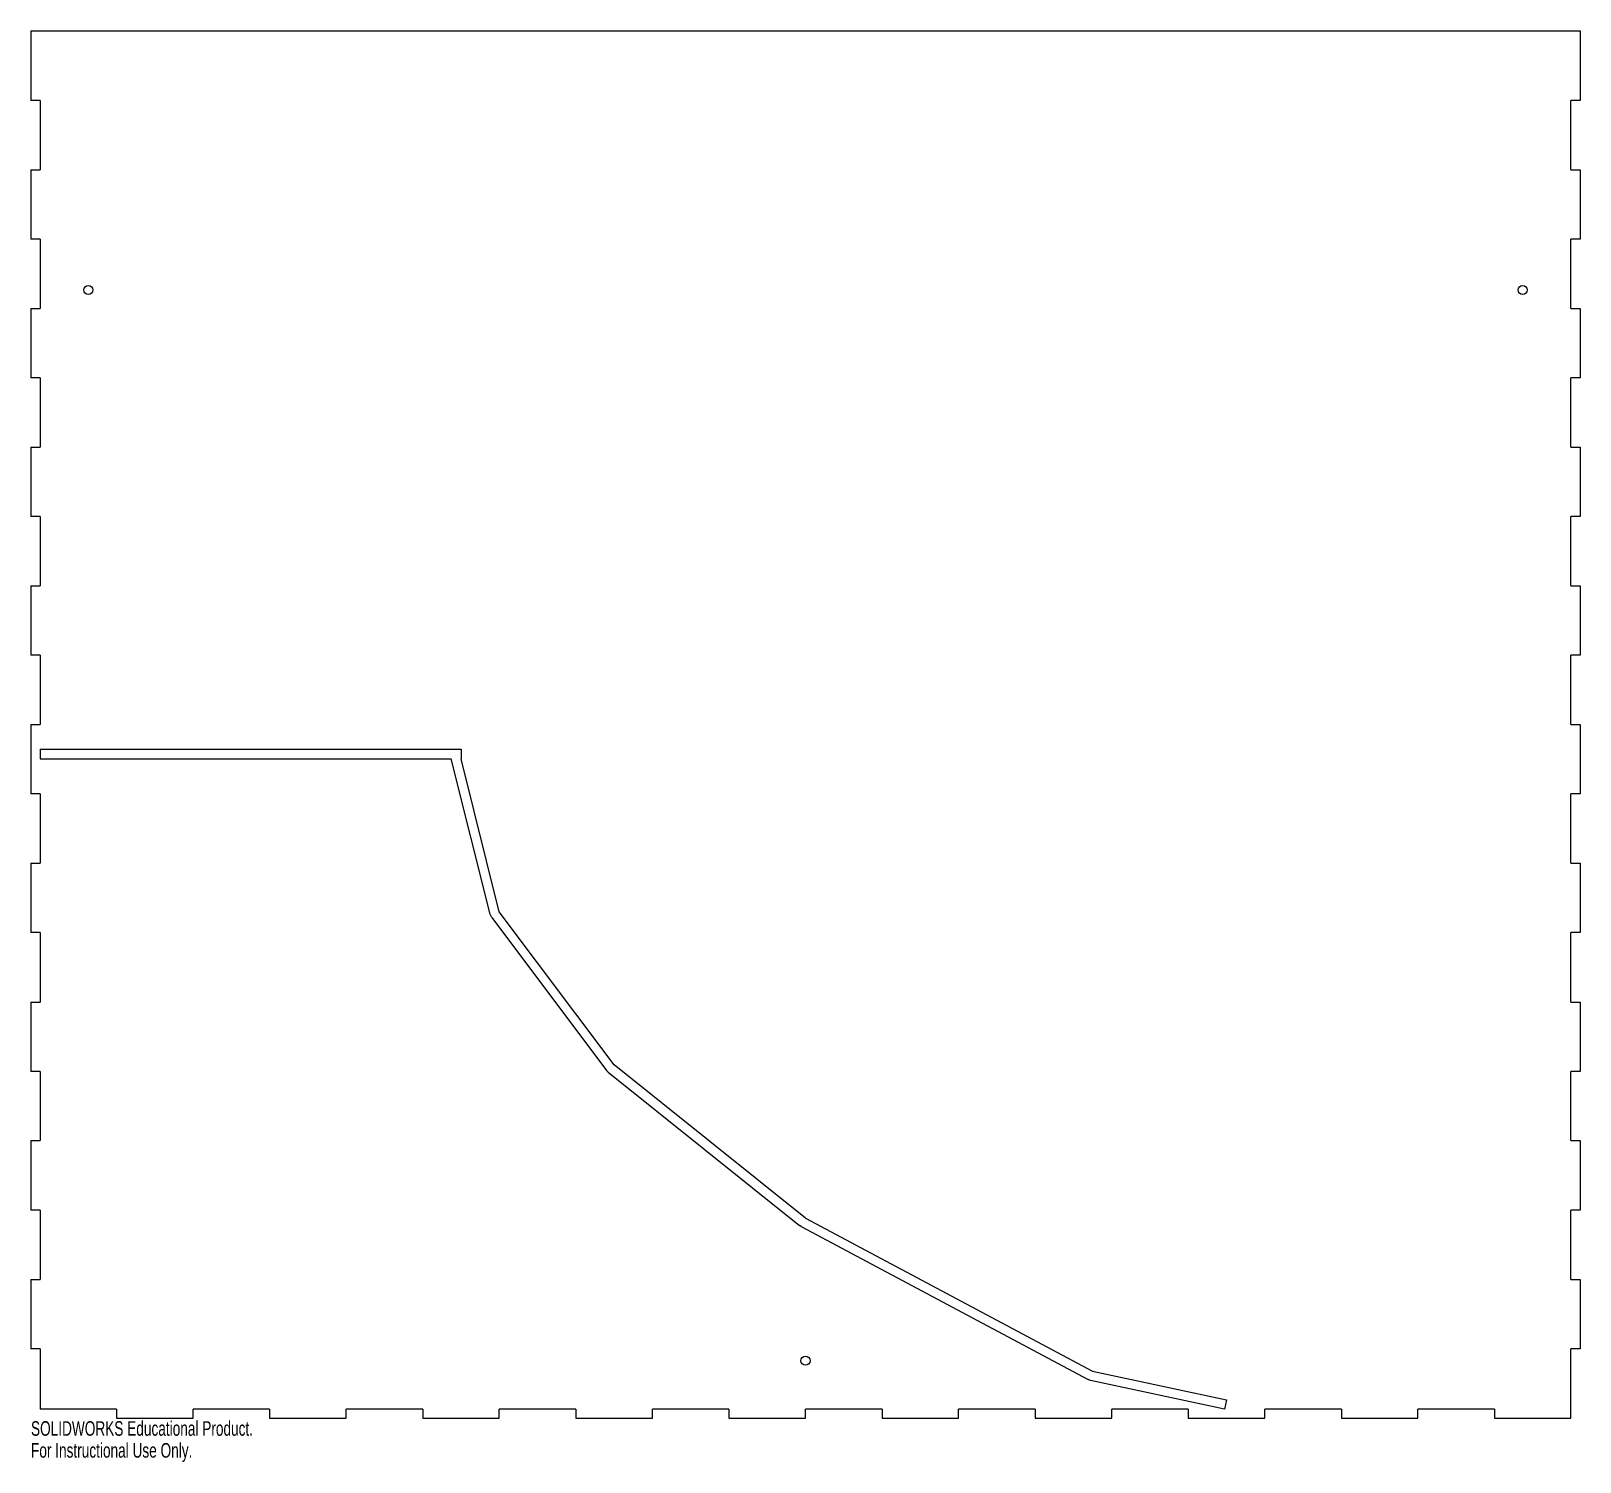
# Model space of a CAD drawing. Header units: inches. Extents: x -10.1 to 10.1, y -0.6 to 18.1.
import ezdxf

# ---------------------------------------------------------------- set-up
doc = ezdxf.new("R2010")
doc.units = ezdxf.units.IN
doc.header["$MEASUREMENT"] = 0
doc.styles.add('SLDTEXTSTYLE0', font='TXT', dxfattribs={"width": 0.7})

msp = doc.modelspace()

# ---------------------------------------------------------------- linework, layer by layer
at = {"color": 7, "linetype": 'Continuous', "lineweight": 25}
for p, q in [((-10.118, 18.118), (-10.118, 17.212)), ((-10.118, 18.118), (10.118, 18.118)), ((10.118, 18.118), (10.118, 17.212)), ((-10, 17.212), (-10.118, 17.212)), ((-10, 17.212), (-10, 16.306)), ((10.118, 17.212), (10, 17.212)), ((10, 16.306), (10, 17.212)), ((-10.118, 16.306), (-10.118, 15.4)), ((-10.118, 16.306), (-10, 16.306)), ((10, 16.306), (10.118, 16.306)), ((10.118, 16.306), (10.118, 15.4)), ((-10, 15.4), (-10.118, 15.4)), ((-10, 15.4), (-10, 14.494)), ((10.118, 15.4), (10, 15.4)), ((10, 14.494), (10, 15.4)), ((-10.118, 14.494), (-10.118, 13.588)), ((-10.118, 14.494), (-10, 14.494)), ((10, 14.494), (10.118, 14.494)), ((10.118, 14.494), (10.118, 13.588)), ((-10, 13.588), (-10.118, 13.588)), ((-10, 13.588), (-10, 12.683)), ((10.118, 13.588), (10, 13.588)), ((10, 12.683), (10, 13.588)), ((-10.118, 12.683), (-10.118, 11.777)), ((-10.118, 12.683), (-10, 12.683)), ((10, 12.683), (10.118, 12.683)), ((10.118, 12.683), (10.118, 11.777)), ((-10, 11.777), (-10.118, 11.777)), ((-10, 11.777), (-10, 10.871)), ((10.118, 11.777), (10, 11.777)), ((10, 10.871), (10, 11.777)), ((-10.118, 10.871), (-10.118, 9.965)), ((-10.118, 10.871), (-10, 10.871)), ((10, 10.871), (10.118, 10.871)), ((10.118, 10.871), (10.118, 9.965)), ((-10, 9.965), (-10.118, 9.965)), ((-10, 9.965), (-10, 9.059)), ((10.118, 9.965), (10, 9.965)), ((10, 9.059), (10, 9.965)), ((-10.118, 9.059), (-10.118, 8.153)), ((-10.118, 9.059), (-10, 9.059)), ((10, 9.059), (10.118, 9.059)), ((10.118, 9.059), (10.118, 8.153)), ((-10, 8.736), (-4.5, 8.736)), ((-10, 8.736), (-10, 8.613)), ((-4.5, 8.736), (-4.5, 8.613)), ((-10, 8.613), (-4.627, 8.613)), ((-4.119, 6.583), (-4.627, 8.613)), ((-4, 6.613), (-4.5, 8.613)), ((-10, 8.153), (-10.118, 8.153)), ((-10, 8.153), (-10, 7.247)), ((10.118, 8.153), (10, 8.153)), ((10, 7.247), (10, 8.153)), ((-10.118, 7.247), (-10.118, 6.341)), ((-10.118, 7.247), (-10, 7.247)), ((10, 7.247), (10.118, 7.247)), ((10.118, 7.247), (10.118, 6.341)), ((-4.098, 6.539), (-4.119, 6.583)), ((-4.098, 6.539), (-2.598, 4.539)), ((-2.5, 4.613), (-4, 6.613)), ((-10, 6.341), (-10.118, 6.341)), ((-10, 6.341), (-10, 5.435)), ((10.118, 6.341), (10, 6.341)), ((10, 5.435), (10, 6.341)), ((-10.118, 5.435), (-10.118, 4.529)), ((-10.118, 5.435), (-10, 5.435)), ((10, 5.435), (10.118, 5.435)), ((10.118, 5.435), (10.118, 4.529)), ((-10, 4.529), (-10.118, 4.529)), ((-10, 4.529), (-10, 3.624)), ((-2.577, 4.517), (-2.598, 4.539)), ((-2.577, 4.517), (-0.077, 2.517)), ((0, 2.613), (-2.5, 4.613)), ((10.118, 4.529), (10, 4.529)), ((10, 3.624), (10, 4.529)), ((-10.118, 3.624), (-10.118, 2.718)), ((-10.118, 3.624), (-10, 3.624)), ((10, 3.624), (10.118, 3.624)), ((10.118, 3.624), (10.118, 2.718)), ((-10, 2.718), (-10.118, 2.718)), ((-10, 2.718), (-10, 1.812)), ((10, 1.812), (10, 2.718)), ((10.118, 2.718), (10, 2.718)), ((-0.058, 2.505), (-0.077, 2.517)), ((-0.058, 2.505), (3.692, 0.505)), ((0, 2.613), (3.75, 0.613)), ((-10.118, 1.812), (-10.118, 0.906)), ((-10.118, 1.812), (-10, 1.812)), ((10, 1.812), (10.118, 1.812)), ((10.118, 1.812), (10.118, 0.906)), ((-10, 0.906), (-10.118, 0.906)), ((-10, 0.906), (-10, 0.118)), ((10.118, 0.906), (10, 0.906)), ((10, 0), (10, 0.906)), ((3.75, 0.613), (5.5, 0.238)), ((3.724, 0.493), (3.692, 0.505)), ((5.474, 0.118), (3.724, 0.493)), ((5.5, 0.238), (5.474, 0.118)), ((-9, 0.118), (-10, 0.118)), ((-9, 0.118), (-9, 0)), ((-9, 0), (-8, 0)), ((-7, 0.118), (-8, 0.118)), ((-8, 0), (-8, 0.118)), ((-7, 0.118), (-7, 0)), ((-7, 0), (-6, 0)), ((-5, 0.118), (-6, 0.118)), ((-6, 0), (-6, 0.118)), ((-5, 0.118), (-5, 0)), ((-5, 0), (-4, 0)), ((-3, 0.118), (-4, 0.118)), ((-4, 0), (-4, 0.118)), ((-3, 0.118), (-3, 0)), ((-3, 0), (-2, 0)), ((-1, 0.118), (-2, 0.118)), ((-2, 0), (-2, 0.118)), ((-1, 0.118), (-1, 0)), ((-1, 0), (0, 0)), ((1, 0.118), (0, 0.118)), ((0, 0), (0, 0.118)), ((1, 0.118), (1, 0)), ((1, 0), (2, 0)), ((3, 0.118), (2, 0.118)), ((2, 0), (2, 0.118)), ((3, 0.118), (3, 0)), ((3, 0), (4, 0)), ((5, 0.118), (4, 0.118)), ((4, 0), (4, 0.118)), ((5, 0.118), (5, 0)), ((5, 0), (6, 0)), ((7, 0.118), (6, 0.118)), ((6, 0), (6, 0.118)), ((7, 0.118), (7, 0)), ((7, 0), (8, 0)), ((9, 0.118), (8, 0.118)), ((8, 0), (8, 0.118)), ((9, 0.118), (9, 0)), ((9, 0), (10, 0))]:
    msp.add_line(p, q, dxfattribs=at)
for centre in [(-9.368, 14.736), (9.368, 14.736), (0, 0.75)]:
    msp.add_circle(centre, 0.0591, dxfattribs=at)

# ---------------------------------------------------------------- texts
at = {"color": 7, "linetype": 'Continuous', "char_height": 0.1903, "attachment_point": 1, "style": 'SLDTEXTSTYLE0'}
for s, insert in [('SOLIDWORKS Educational Product.', (-10.118, -0.04)), ('For Instructional Use Only.', (-10.118, -0.326))]:
    msp.add_mtext(s, dxfattribs=dict(at, insert=insert))

doc.saveas('drawing.dxf')
